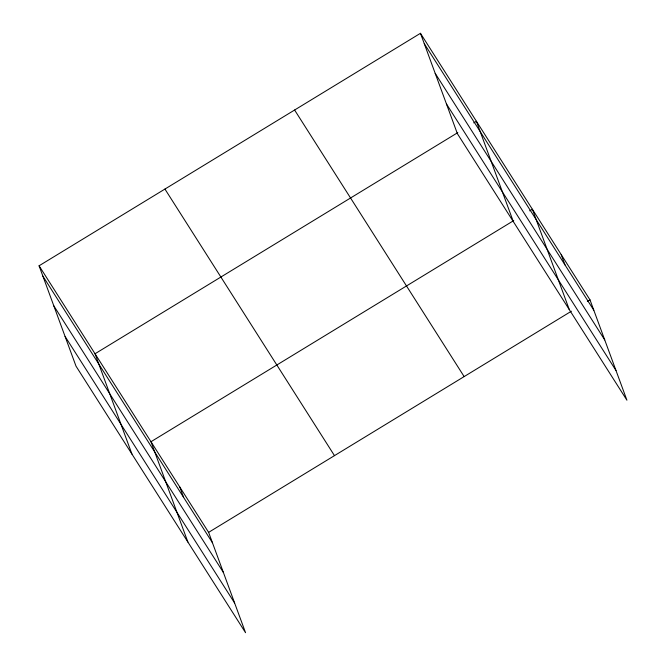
<?xml version="1.0" encoding="UTF-8"?>
<svg xmlns="http://www.w3.org/2000/svg" width="666" height="666" viewBox="0 0 666 666"><rect width="100%" height="100%" fill="white"/><g stroke="black" fill="none" stroke-linecap="round" stroke-linejoin="round"><path stroke-width="1" d="M39.078 265.792L208.625 532.359L245.546 632.7L75.999 366.134L39.078 265.792L420.454 33.3L590.001 299.866L626.922 400.208L457.375 133.641L420.454 33.3M457.792 132.617L95.03 353.754L131.951 454.104M473.751 122.885L476.406 121.27L513.328 221.612M513.744 220.579L150.974 441.725L187.895 542.066M529.695 210.856L532.359 209.232L569.28 309.582M208.625 532.359L571.386 311.213M587.345 301.49L590.001 299.866M424.267 43.665L593.814 310.231M435.198 73.36L604.736 339.926M446.453 103.954L616 370.521M294.605 110.023L464.144 376.59M164.935 189.069L334.482 455.636M42.89 276.149L212.437 542.715M53.813 305.844L223.36 572.41M65.077 336.438L234.615 603.005M561.18 254.554L564.993 264.91M179.803 487.037L183.616 497.402"/></g></svg>
